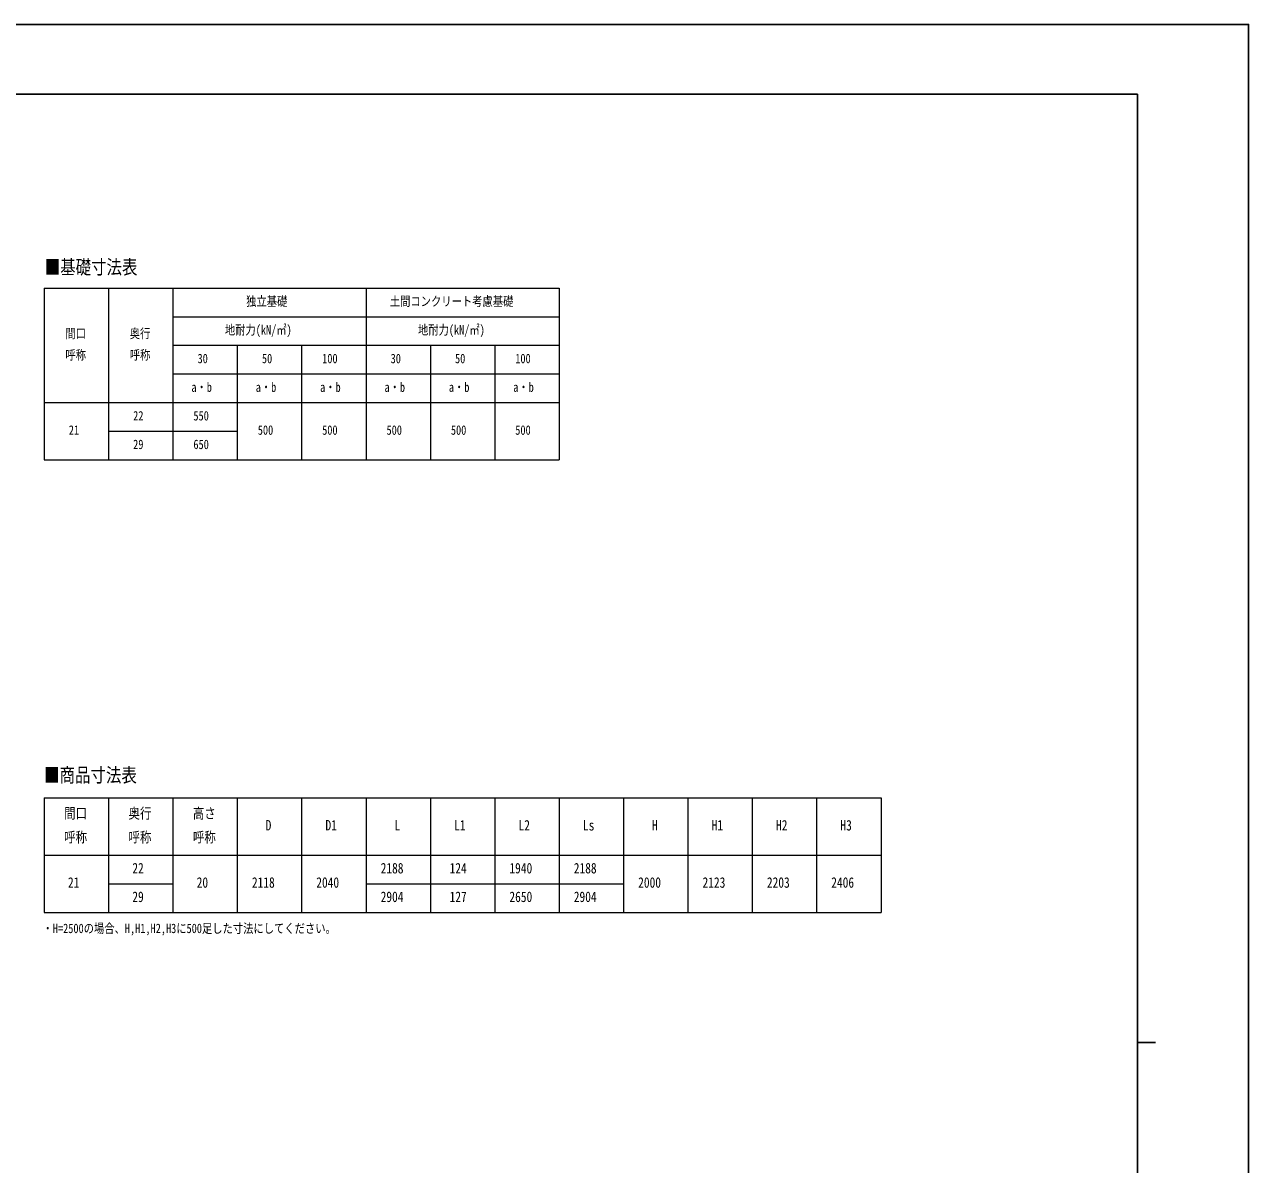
# Model space of a CAD drawing. Units: millimetres, scale not verified. Extents: x -10512 to 10512, y -7425 to 7425.
# Drawn here: x 1956 to 10512, y -541 to 7425 of the extents above; entities that cross this region are included whole.
import ezdxf
from ezdxf.enums import TextEntityAlignment as Align

# ---------------------------------------------------------------- set-up
doc = ezdxf.new("R2010")
doc.units = ezdxf.units.MM
doc.header["$LTSCALE"] = 30
doc.layers.add('0-1_TABLE1', color=7, linetype='Continuous', lineweight=18)
doc.layers.add('0-2_USER1', color=3, linetype='Continuous')
doc.layers.add('0-7_YKK_ZWAK', color=7, linetype='Continuous')
doc.styles.add('ＭＳ ゴシック', font='')
doc.styles.get('ＭＳ ゴシック').set_extended_font_data('MS Gothic')

msp = doc.modelspace()

# ---------------------------------------------------------------- linework, layer by layer
at = {"layer": '0-1_TABLE1'}
for p, q in [((2093.29, 5583.3), (5693.29, 5583.3)), ((2093.29, 5583.3), (2093.29, 4383.3)), ((2543.29, 5583.3), (2543.29, 4383.3)), ((2993.29, 5583.3), (2993.29, 4383.3)), ((4343.29, 5583.3), (4343.29, 4383.3)), ((2993.29, 5383.3), (5693.29, 5383.3)), ((2993.29, 5183.3), (5693.29, 5183.3)), ((3443.29, 5183.3), (3443.29, 4383.3)), ((3893.29, 5183.3), (3893.29, 4383.3)), ((4793.29, 5183.3), (4793.29, 4383.3)), ((5243.29, 5183.3), (5243.29, 4383.3)), ((2993.29, 4983.3), (5693.29, 4983.3)), ((2093.29, 4783.3), (5693.29, 4783.3)), ((2543.29, 4583.3), (3443.29, 4583.3)), ((2093.29, 2021.07), (7943.29, 2021.07)), ((2093.29, 2021.07), (2093.29, 1221.07)), ((2543.29, 2021.07), (2543.29, 1221.07)), ((2993.29, 2021.07), (2993.29, 1221.07)), ((3443.29, 2021.07), (3443.29, 1221.07)), ((3893.29, 2021.07), (3893.29, 1221.07)), ((4343.29, 2021.07), (4343.29, 1221.07)), ((4793.29, 2021.07), (4793.29, 1221.07)), ((5243.29, 2021.07), (5243.29, 1221.07)), ((5693.29, 2021.07), (5693.29, 1221.07)), ((6143.29, 2021.07), (6143.29, 1221.07)), ((6593.29, 2021.07), (6593.29, 1221.07)), ((7043.29, 2021.07), (7043.29, 1221.07)), ((7493.29, 2021.07), (7493.29, 1221.07)), ((7943.29, 2021.07), (7943.29, 1221.07)), ((2093.29, 1621.07), (7943.29, 1621.07)), ((2543.29, 1421.07), (2993.29, 1421.07)), ((4343.29, 1421.07), (6143.29, 1421.07)), ((2093.29, 1221.07), (7943.29, 1221.07))]:
    msp.add_line(p, q, dxfattribs=at)
for points in [[(5693.29, 5583.3), (5693.29, 5183.3), (5693.29, 4383.3)], [(2093.29, 4383.3), (2543.29, 4383.3), (4343.29, 4383.3), (5693.29, 4383.3)]]:
    msp.add_lwpolyline(points, dxfattribs=at)
at = {"layer": '0-7_YKK_ZWAK'}
for p, q in [((9737.55, 6937.5), (-9762.45, 6937.5)), ((9737.55, 6937.5), (9737.55, -6312.5)), ((9737.55, 312.5), (9862.55, 312.5))]:
    msp.add_line(p, q, dxfattribs=at)
msp.add_lwpolyline([(-10512.5, -7425), (10512.5, -7425), (10512.5, 7425), (-10512.5, 7425)], close=True, dxfattribs=at)

# ---------------------------------------------------------------- texts
at = {"layer": '0-1_TABLE1', "style": 'ＭＳ ゴシック', "width": 0.8}
for s, height, p in [('独立基礎', 65.98, (3505.09, 5438.3)), ('土間コンクリート考慮基礎', 65.98, (4509.49, 5438.3)), ('奥行', 65.98, (2691.49, 5213.3)), ('地耐力(kN/㎡)', 65.98, (3356.29, 5238.3)), ('地耐力(kN/㎡)', 65.98, (4706.29, 5238.3)), ('間口', 65.98, (2241.49, 5213.3)), ('呼称', 65.98, (2241.49, 5063.3)), ('呼称', 65.98, (2691.49, 5063.3)), ('30', 65.98, (3165.49, 5038.3)), ('50', 65.98, (3615.49, 5038.3)), ('100', 65.98, (4036.69, 5038.3)), ('30', 65.98, (4515.49, 5038.3)), ('50', 65.98, (4965.49, 5038.3)), ('100', 65.98, (5386.69, 5038.3)), ('a・b', 65.98, (3122.29, 4838.3)), ('a・b', 65.98, (3572.29, 4838.3)), ('a・b', 65.98, (4022.29, 4838.3)), ('a・b', 65.98, (4472.29, 4838.3)), ('a・b', 65.98, (4922.29, 4838.3)), ('a・b', 65.98, (5372.29, 4838.3)), ('22', 65.98, (2715.49, 4638.3)), ('550', 65.98, (3136.69, 4638.3)), ('21', 65.98, (2265.49, 4538.3)), ('500', 65.98, (3586.69, 4538.3)), ('500', 65.98, (4036.69, 4538.3)), ('500', 65.98, (4486.69, 4538.3)), ('500', 65.98, (4936.69, 4538.3)), ('500', 65.98, (5386.69, 4538.3)), ('29', 65.98, (2715.49, 4438.3)), ('650', 65.98, (3136.69, 4438.3)), ('間口', 73.31, (2232.96, 1854.41)), ('奥行', 73.31, (2682.96, 1854.41)), ('高さ', 73.31, (3132.96, 1854.41)), ('D', 73.31, (3641.63, 1771.07)), ('D1', 73.31, (4059.63, 1771.07)), ('L', 73.31, (4541.63, 1771.07)), ('L1', 73.31, (4959.63, 1771.07)), ('L2', 73.31, (5409.63, 1771.07)), ('Ls', 73.31, (5859.63, 1771.07)), ('H', 73.31, (6341.63, 1771.07)), ('H1', 73.31, (6759.63, 1771.07)), ('H2', 73.31, (7209.63, 1771.07)), ('H3', 73.31, (7659.63, 1771.07)), ('呼称', 73.31, (2232.96, 1687.74)), ('呼称', 73.31, (2682.96, 1687.74)), ('呼称', 73.31, (3132.96, 1687.74)), ('22', 73.31, (2709.63, 1471.07)), ('2188', 73.31, (4445.63, 1471.07)), ('124', 73.31, (4927.63, 1471.07)), ('1940', 73.31, (5345.63, 1471.07)), ('2188', 73.31, (5795.63, 1471.07)), ('21', 73.31, (2259.63, 1371.07)), ('20', 73.31, (3159.63, 1371.07)), ('2118', 73.31, (3545.63, 1371.07)), ('2040', 73.31, (3995.63, 1371.07)), ('2000', 73.31, (6245.63, 1371.07)), ('2123', 73.31, (6695.63, 1371.07)), ('2203', 73.31, (7145.63, 1371.07)), ('2406', 73.31, (7595.63, 1371.07)), ('29', 73.31, (2709.63, 1271.07)), ('2904', 73.31, (4445.63, 1271.07)), ('127', 73.31, (4927.63, 1271.07)), ('2650', 73.31, (5345.63, 1271.07)), ('2904', 73.31, (5795.63, 1271.07))]:
    msp.add_text(s, height=height, dxfattribs=at).set_placement(p, align=Align.BOTTOM_LEFT)
at = {"layer": '0-2_USER1', "style": 'ＭＳ ゴシック', "width": 0.8}
for s, height, p in [('■基礎寸法表', 98.97, (2097.08, 5651.01)), ('■商品寸法表', 98.97, (2093.08, 2101.14)), ('・H=2500の場合、H,H1,H2,H3に500足した寸法にしてください。', 65.98, (2082.09, 1056.34))]:
    msp.add_text(s, height=height, dxfattribs=at).set_placement(p, align=Align.BOTTOM_LEFT)

doc.saveas('drawing.dxf')
